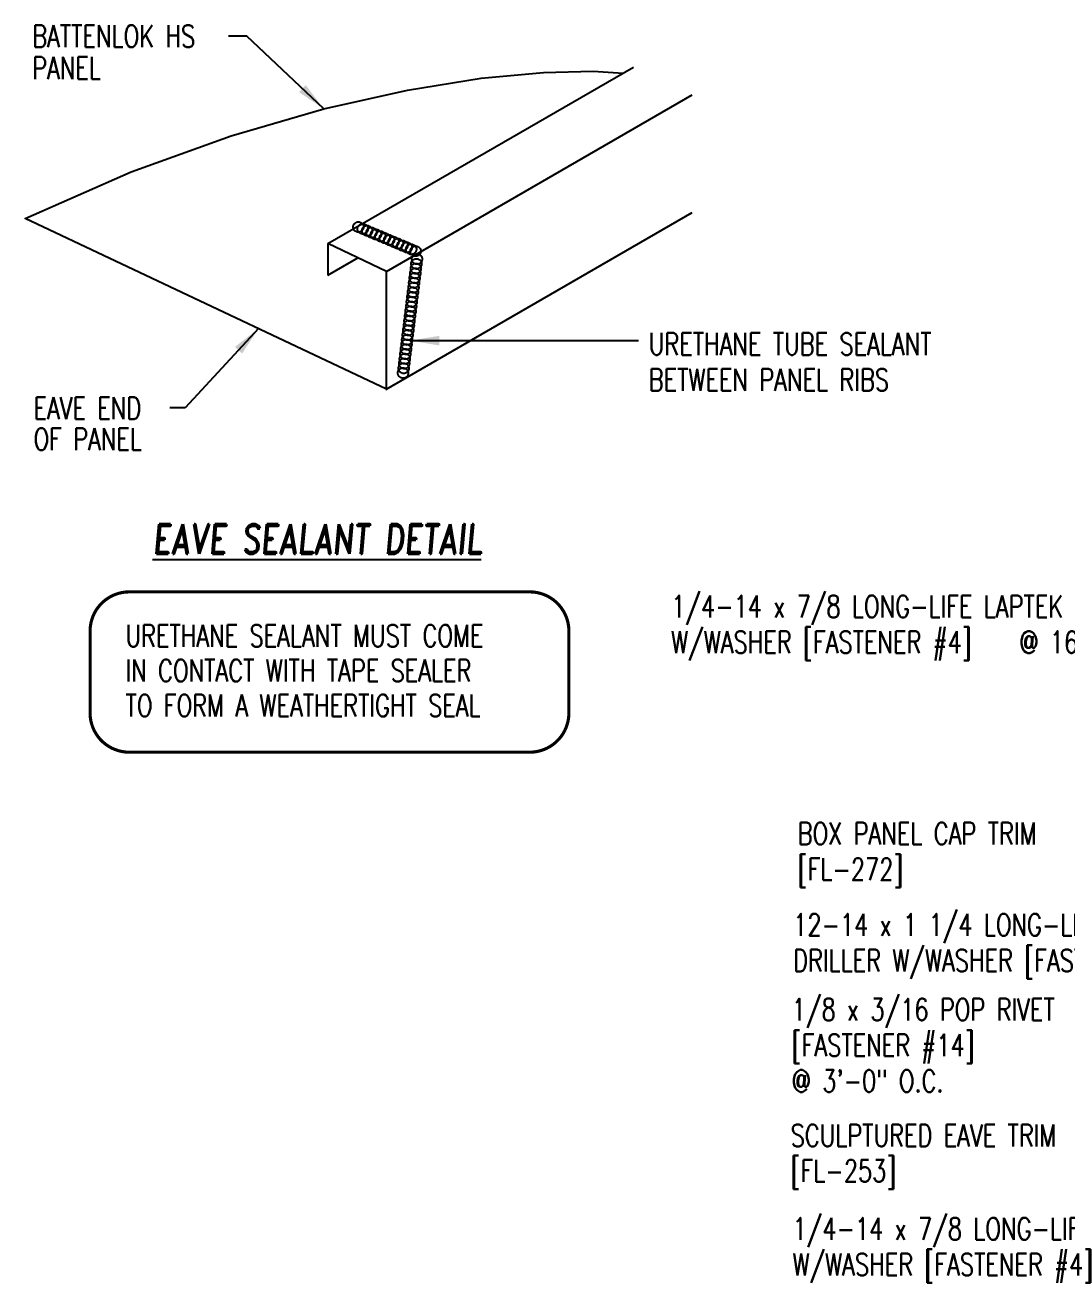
# Model space of a CAD drawing. Header units: inches. Extents: x -10.3 to 32.2, y 6.3 to 56.9.
# Drawn here: x -10.25 to 7.46, y 15.27 to 36.65 of the extents above; entities that cross this region are included whole.
import ezdxf

# ---------------------------------------------------------------- set-up
doc = ezdxf.new("R2010")
doc.units = ezdxf.units.IN
doc.header["$MEASUREMENT"] = 0
doc.linetypes.add('CENTER2', pattern=[1.125, 0.75, -0.125, 0.125, -0.125])
for name, color, linetype in [('LABEL', 6, 'Continuous'), ('PANEL', 11, 'Continuous'), ('SEALANT', 253, 'CENTER2'), ('TEXT', 2, 'Continuous')]:
    doc.layers.add(name, color=color, linetype=linetype)
doc.styles.add('ROMAND', font='romand', dxfattribs={"height": 0.075})
doc.styles.add('TEXT', font='SIMPLEX', dxfattribs={"width": 0.75, "height": 6})
doc.styles.add('TEXT1', font='ROMANS.shx', dxfattribs={"width": 0.75, "height": 0.375})
doc.dimstyles.new('DETAIL$7', dxfattribs={"dimscale": 4, "dimtxt": 6, "dimasz": 0.125, "dimexe": 0.0625, "dimexo": 0.125, "dimgap": 0.0625, "dimtad": 1, "dimdec": 5, "dimzin": 3, "dimdsep": 46, "dimlunit": 4, "dimtxsty": 'TEXT', "dimblk": 'ARCHTICK', "dimcen": 0.0625, "dimclrd": 7, "dimclre": 7, "dimclrt": 2, "dimadec": 0, "dimazin": 0, "dimtfac": 0.666667, "dimtdec": 5, "dimtmove": 0, "dimatfit": 3, "dimfxl": 0, "dimfrac": 2, "dimtolj": 1, "dimtzin": 3, "dimarcsym": 0})

# ---------------------------------------------------------------- blocks, each defined once
blk = doc.blocks.new('FD-F4')
at = {"layer": 'TEXT', "style": 'TEXT1', "width": 0.75}
for s, p in [('1/4-14 x 7/8 LONG-LIFE LAPTEK', (0.0047, -0.0408)), ('W/WASHER [FASTENER #4]', (0.0047, -0.1926))]:
    blk.add_text(s, height=0.09375, dxfattribs=at).set_placement(p)
blk.add_attdef('(QUANTITY)', (1.4847, -0.1926), '', height=0.0938, dxfattribs=at)
at = {"layer": 'TEXT', "style": 'TEXT1', "flags": 1}
for tag, p in [('Color', (0.0624, -0.4349)), ('Calc', (0.0624, -0.4349)), ('Opt1', (0.0624, -0.4349)), ('Opt2', (0.0624, -0.4349)), ('Opt3', (0.0624, -0.4349)), ('Description', (0.0624, -0.4349)), ('Multiple', (0.0624, -0.4349)), ('Part', (0.0624, -0.4349)), ('Spare1', (0.0624, -0.6224)), ('Spare2', (0.0624, -0.6224)), ('Spare3', (0.0624, -0.6224)), ('Spare4', (0.0624, -0.6224)), ('Spare5', (0.0624, -0.6224)), ('Spare6', (0.0624, -0.6224)), ('Spare7', (0.0624, -0.6224)), ('Spare8', (0.0624, -0.6224)), ('Spare9', (0.0624, -0.6224)), ('Spare10', (0.0624, -0.6224))]:
    blk.add_attdef(tag, p, '', height=0.0938, dxfattribs=at)
blk = doc.blocks.new('dsc-FL-253')
at = {"layer": 'TEXT', "style": 'TEXT1', "width": 0.75}
for s, p in [('SCULPTURED EAVE TRIM', (0, 0)), ('[FL-253]', (0, -0.6))]:
    blk.add_text(s, height=0.375, dxfattribs=at).set_placement(p)
at = {"layer": 'TEXT', "style": 'TEXT1', "flags": 1}
for tag, p in [('COLOR', (0, -1.2)), ('CALC', (0, -1.2)), ('OPT1', (0, -1.2)), ('OPT2', (0, -1.2)), ('OPT3', (0, -1.2)), ('GAGE', (0, -1.2)), ('SHPLN', (0, -1.2)), ('PART', (0, -1.2)), ('DESCRIPTION', (0, -1.2)), ('MULTIPLE', (0, -1.2)), ('SPARE1', (0, -1.8)), ('SPARE2', (0, -1.8)), ('SPARE3', (0, -1.8)), ('SPARE4', (0, -1.8)), ('SPARE5', (0, -1.8)), ('SPARE6', (0, -1.8)), ('SPARE7', (0, -1.8)), ('SPARE8', (0, -1.8)), ('SPARE9', (0, -1.8)), ('SPARE10', (0, -1.8))]:
    blk.add_attdef(tag, p, '', height=0.375, dxfattribs=at)
blk = doc.blocks.new('FD-F14')
at = {"layer": 'TEXT', "style": 'TEXT1', "width": 0.75}
for s, p in [('1/8 x 3/16 POP RIVET', (0.0047, -0.0408)), ('[FASTENER #14]', (0.0047, -0.1926))]:
    blk.add_text(s, height=0.09375, dxfattribs=at).set_placement(p)
blk.add_attdef('(QUANTITY)', (0.0047, -0.3444), '', height=0.0938, dxfattribs=at)
blk = doc.blocks.new('FD-F3')
at = {"layer": 'TEXT', "style": 'TEXT1', "width": 0.75}
for s, p in [('12-14 x 1 1/4 LONG-LIFE SELF-', (0.0047, -0.0408)), ('DRILLER W/WASHER [FASTENER #3]', (0.0047, -0.1926))]:
    blk.add_text(s, height=0.09375, dxfattribs=at).set_placement(p)
blk.add_attdef('(QUANTITY)', (0.0047, -0.3444), '', height=0.0938, dxfattribs=at)
blk = doc.blocks.new('_ArchTick')
at = {"color": 0, "linetype": 'ByBlock', "const_width": 0.15}
blk.add_lwpolyline([(-0.5, -0.5), (0.5, 0.5)], dxfattribs=at)
blk = doc.blocks.new('seal_note_tape')
at = {"layer": 'TEXT', "color": 6, "const_width": 0.0533}
blk.add_lwpolyline([(0.027, 0.693), (0.027, 2.086, -0.414214), (0.693, 2.753), (7.503, 2.753, -0.414214), (8.169, 2.086), (8.169, 0.693, -0.414214), (7.503, 0.027), (0.693, 0.027, -0.414214)], format="xyb", close=True, dxfattribs=at)
at = {"layer": 'TEXT', "style": 'TEXT1', "width": 0.75}
for s, p in [('URETHANE SEALANT MUST COME', (0.63, 1.82)), ('IN CONTACT WITH TAPE SEALER', (0.63, 1.227)), ('TO FORM A WEATHERTIGHT SEAL', (0.63, 0.633))]:
    blk.add_text(s, height=0.375, dxfattribs=at).set_placement(p)
blk = doc.blocks.new('LAY-LAB')
at = {"layer": 'LABEL', "color": 6, "style": 'ROMAND', "oblique": 5, "width": 0.75}
blk.add_attdef('LAY-LAB', (0.017, 0.0362), '', height=0.1875, dxfattribs=at)

msp = doc.modelspace()

# ---------------------------------------------------------------- linework, layer by layer
at = {"layer": 'PANEL'}
for p, q in [((-5.10621, 32.93268), (0.08994, 35.93268)), ((-4.10621, 32.46045), (1.08994, 35.46045)), ((-4.1182, 30.45353), (1.08994, 33.46045)), ((-4.10621, 32.46045), (-5.10621, 32.93268)), ((-5.10621, 32.93268), (-5.10621, 32.39921)), ((-5.10621, 32.39921), (-4.59794, 32.69266)), ((-4.10621, 30.46045), (-4.10621, 32.46045))]:
    msp.add_line(p, q, dxfattribs=at)
msp.add_lwpolyline([(-4.10621, 30.46045), (-10.2527, 33.36298), (-8.44854, 34.15407), (-6.74886, 34.76837), (-5.17583, 35.22525), (-3.75161, 35.5441), (-2.49836, 35.7443), (-1.43824, 35.84522), (-0.59341, 35.86625), (-0.08264, 35.83304)], dxfattribs=at)
at = {"layer": 'SEALANT'}
for centre in [(-4.58733, 33.21568), (-4.51239, 33.18414), (-4.43746, 33.1526), (-4.36252, 33.12105), (-4.28758, 33.08951), (-4.21264, 33.05797), (-4.1377, 33.02642), (-4.06276, 32.99488), (-3.98783, 32.96334), (-3.91289, 32.93179), (-3.83795, 32.90025), (-3.76301, 32.86871), (-3.68807, 32.83716), (-3.61313, 32.80562), (-3.58943, 32.66973), (-3.6191, 32.42763), (-3.60921, 32.50833), (-3.59932, 32.58903), (-3.63887, 32.26622), (-3.62899, 32.34692), (-3.66854, 32.02411), (-3.65865, 32.10481), (-3.64876, 32.18552), (-3.6982, 31.782), (-3.68832, 31.8627), (-3.67843, 31.94341), (-3.71798, 31.6206), (-3.70809, 31.7013), (-3.74765, 31.37849), (-3.73776, 31.45919), (-3.72787, 31.53989), (-3.77731, 31.13638), (-3.76742, 31.21708), (-3.75753, 31.29778), (-3.79709, 30.97497), (-3.7872, 31.05567), (-3.82675, 30.73286), (-3.81686, 30.81357), (-3.80697, 30.89427)]:
    msp.add_circle(centre, 0.08824, dxfattribs=at)

# ---------------------------------------------------------------- block references
at = {"layer": 'LABEL', "xscale": 2.666666666666686, "yscale": 2.666666666666679, "zscale": 2.66666666666668}
msp.add_blockref('LAY-LAB', (-8.12597, 27.56463), dxfattribs=at).add_auto_attribs({'LAY-LAB': '%%UEAVE SEALANT DETAIL'})
at = {"layer": 'TEXT'}
for name, p in [('seal_note_tape', (-9.1756, 24.25963)), ('dsc-FL-253', (2.76477, 17.58329))]:
    msp.add_blockref(name, p, dxfattribs=at)
at = {"layer": 'TEXT', "xscale": 4, "yscale": 4, "zscale": 4}
for name, p, values in [('FD-F4', (0.71473, 26.74162), {'(QUANTITY)': '@ 16" O.C.'}), ('FD-F14', (2.76471, 19.88705), {'(QUANTITY)': '@ 3\'-0" O.C.'}), ('FD-F4', (2.77926, 16.16059), {'(QUANTITY)': '@ 12" O.C.'})]:
    msp.add_blockref(name, p, dxfattribs=at).add_auto_attribs(values)
msp.add_blockref('FD-F3', (2.78896, 21.32873), dxfattribs=at)

# ---------------------------------------------------------------- texts
at = {"layer": 'TEXT', "style": 'TEXT1', "width": 0.75}
for s, p in [('BATTENLOK HS', (-10.1319, 36.2724)), ('PANEL', (-10.1319, 35.73142)), ('URETHANE TUBE SEALANT', (0.3525, 31.03928)), ('BETWEEN PANEL RIBS', (0.3525, 30.43213)), ('EAVE END ', (-10.10961, 29.94745)), ('OF PANEL', (-10.10961, 29.42336)), ('BOX PANEL CAP TRIM', (2.88424, 22.71591)), ('[FL-272]', (2.88424, 22.10877))]:
    msp.add_text(s, height=0.375, dxfattribs=at).set_placement(p)

# ---------------------------------------------------------------- leaders
msp.add_leader([(-3.70946, 31.28362), (-1.15688, 31.28362), (0.17819, 31.28362)], dimstyle='DETAIL$7')
at = {"layer": 'TEXT'}
for points in [[(-5.17583, 35.22525), (-6.48076, 36.4608), (-6.79408, 36.4608)], [(-6.28424, 31.48897), (-7.5305, 30.14085), (-7.79159, 30.14085)]]:
    msp.add_leader(points, dimstyle='DETAIL$7', override={"dimtxt": 0.375, "dimtmove": 0}, dxfattribs=at)

doc.saveas('drawing.dxf')
